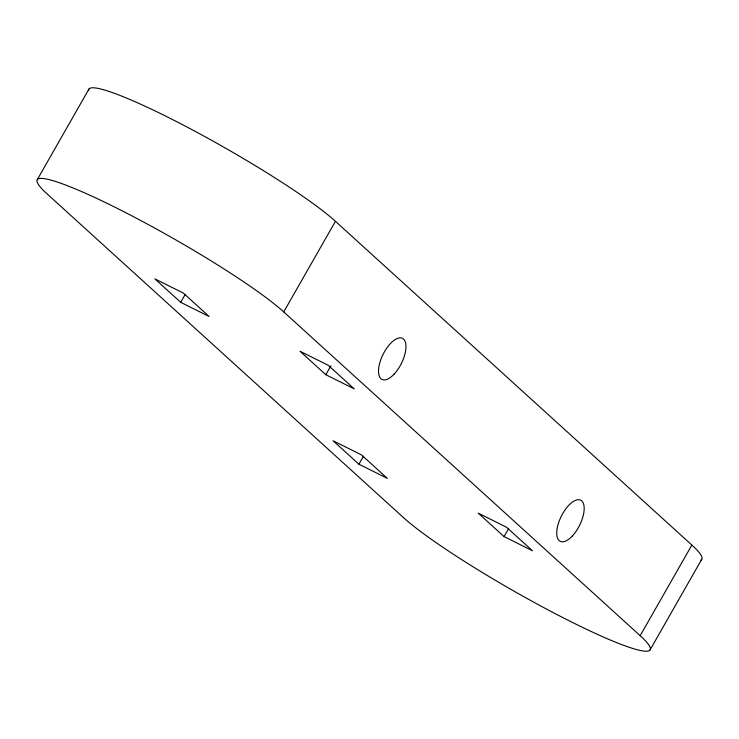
<?xml version="1.0" encoding="UTF-8"?>
<svg xmlns="http://www.w3.org/2000/svg" width="739" height="739" viewBox="0 0 739 739"><rect width="100%" height="100%" fill="white"/><g stroke="black" fill="none" stroke-linecap="round" stroke-linejoin="round"><path stroke-width="1.11" d="M37.264 179.688L88.948 89.068M180.713 302.343L154.867 278.871L183.263 293.032L209.109 316.504L180.713 302.343L185.249 294.39M335.432 221.312L691.861 545.068L640.177 635.679L283.748 311.932L335.432 221.312A147.624 16.452 29.7 0 0 190.062 128.641A147.624 16.452 29.7 0 0 88.662 90.685M325.834 374.71L299.988 351.237L328.384 365.399L354.23 388.871L325.834 374.71L330.933 365.768M358.923 464.221L333.086 440.74L361.482 454.901L387.319 478.373L358.923 464.221L363.459 456.268M504.053 536.588L478.207 513.115L506.603 527.276L532.44 550.749L504.053 536.588L508.58 528.644M650.052 649.932L701.736 559.312M640.186 635.688A147.624 16.452 29.7 0 1 572.004 622.22A147.624 16.452 29.7 0 1 403.559 517.679L47.139 193.932A147.624 16.452 29.7 0 1 115.302 207.391A147.624 16.452 29.7 0 1 283.758 311.932M691.87 545.068A147.624 16.452 29.7 0 1 700.923 560.042M572.411 535.923A22.964 10.217 -63.5 0 0 581.251 500.534A22.964 10.217 -63.5 0 0 557.705 525.835A22.964 10.217 -63.5 0 0 572.411 535.923M394.192 374.045A22.964 10.217 -63.5 0 0 403.032 338.656A22.964 10.217 -63.5 0 0 379.486 363.957A22.964 10.217 -63.5 0 0 394.192 374.045"/></g></svg>
